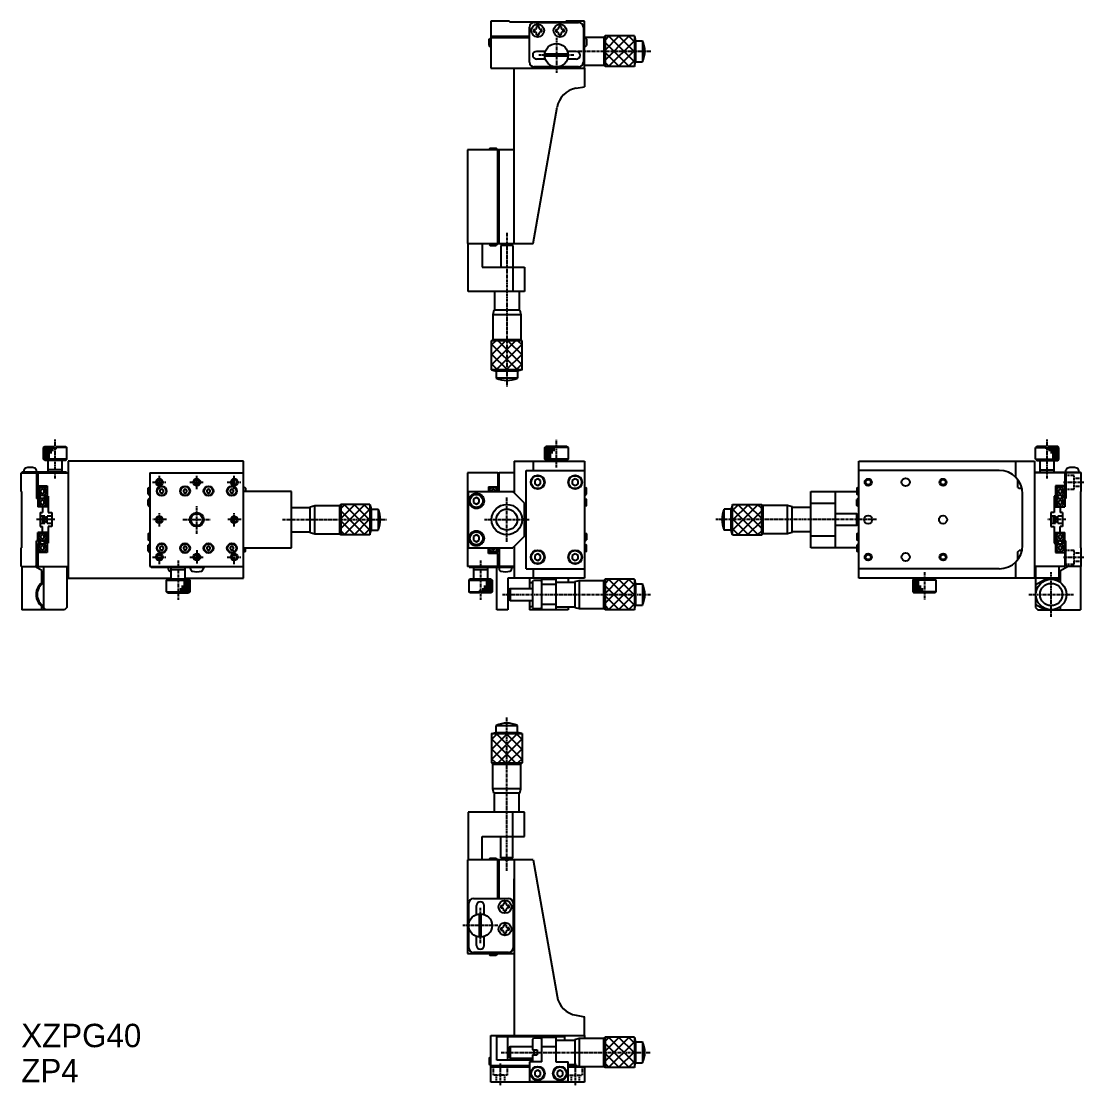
# Model space of a CAD drawing. Extents: x 12 to 466, y 6 to 461.
import ezdxf

# ---------------------------------------------------------------- set-up
doc = ezdxf.new("R2010")
doc.units = 0
doc.linetypes.add('CENTER', pattern=[2, 1.25, -0.25, 0.25, -0.25])
doc.linetypes.add('DASHED', pattern=[0.75, 0.5, -0.25])
doc.layers.get('0').update_dxf_attribs({"linetype": 'CONTINUOUS'})
doc.layers.add('CENTER', color=1, linetype='CENTER')

msp = doc.modelspace()

# ---------------------------------------------------------------- linework, layer by layer
at = {"color": 7, "linetype": 'CONTINUOUS'}
for p, q in [((220.69, 460.81), (212.69, 460.81)), ((212.69, 460.81), (212.69, 440.81)), ((220.69, 460.81), (220.69, 460.61)), ((220.69, 460.61), (244.69, 460.61)), ((231.19, 460.31), (250.19, 460.31)), ((244.69, 460.81), (244.69, 460.61)), ((252.69, 460.81), (244.69, 460.81)), ((252.69, 440.81), (252.69, 460.81)), ((229.19, 443.31), (229.19, 458.31)), ((230.94, 457.31), (230.94, 456.31)), ((230.94, 457.31), (231.39, 457.31)), ((230.94, 456.31), (231.39, 456.31)), ((233.19, 458.56), (232.19, 458.56)), ((232.19, 458.56), (232.19, 458.11)), ((232.19, 455.06), (232.19, 455.51)), ((232.19, 455.06), (233.19, 455.06)), ((233.19, 458.56), (233.19, 458.11)), ((233.19, 455.06), (233.19, 455.51)), ((234.44, 457.31), (233.99, 457.31)), ((234.44, 456.31), (233.99, 456.31)), ((234.44, 456.31), (234.44, 457.31)), ((240.44, 457.31), (240.44, 456.31)), ((240.44, 457.31), (240.89, 457.31)), ((240.44, 456.31), (240.89, 456.31)), ((242.69, 458.56), (241.69, 458.56)), ((241.69, 458.56), (241.69, 458.11)), ((241.69, 455.06), (241.69, 455.51)), ((241.69, 455.06), (242.69, 455.06)), ((242.69, 458.56), (242.69, 458.11)), ((242.69, 455.06), (242.69, 455.51)), ((243.94, 457.31), (243.49, 457.31)), ((243.94, 456.31), (243.49, 456.31)), ((243.94, 456.31), (243.94, 457.31)), ((252.19, 458.31), (252.19, 443.31)), ((211.89, 453.11), (212.29, 453.51)), ((211.89, 450.51), (211.89, 453.11)), ((211.89, 450.51), (212.29, 450.11)), ((212.29, 453.51), (212.69, 453.51)), ((229.19, 454.31), (212.69, 454.31)), ((229.19, 453.81), (212.69, 453.81)), ((252.69, 454.31), (252.19, 454.31)), ((252.69, 453.81), (252.19, 453.81)), ((252.69, 454.03), (260.99, 454.03)), ((253.09, 453.51), (252.69, 453.51)), ((253.09, 453.51), (253.49, 453.11)), ((253.09, 450.11), (253.49, 450.51)), ((253.49, 453.11), (253.49, 450.51)), ((261.49, 454.53), (260.99, 454.03)), ((260.99, 454.03), (260.99, 442)), ((261.49, 454.53), (261.49, 441.5)), ((273.99, 454.53), (261.49, 454.53)), ((273.99, 454.53), (273.99, 441.5)), ((273.99, 454.53), (274.49, 452.51)), ((274.49, 452.51), (277.49, 452.51)), ((274.49, 452.51), (274.49, 443.51)), ((277.49, 452.51), (277.49, 443.51)), ((212.29, 450.11), (212.69, 450.11)), ((235.97, 447.96), (232.19, 447.96)), ((245.65, 445.91), (235.69, 445.91)), ((245.69, 446.71), (235.7, 446.71)), ((249.19, 447.96), (245.41, 447.96)), ((253.09, 450.11), (252.69, 450.11)), ((250.19, 441.31), (231.19, 441.31)), ((235.97, 444.66), (232.19, 444.66)), ((249.19, 444.66), (245.41, 444.66)), ((252.69, 442), (260.99, 442)), ((261.49, 441.5), (260.99, 442)), ((273.99, 441.5), (261.49, 441.5)), ((273.99, 441.5), (274.49, 443.51)), ((274.49, 443.51), (277.49, 443.51)), ((212.69, 440.81), (252.69, 440.81)), ((222.69, 365.81), (222.69, 440.81)), ((222.69, 440.81), (252.69, 440.81)), ((252.69, 440.81), (252.69, 432.81)), ((249.07, 432.18), (252.69, 432.81)), ((230.69, 365.81), (240.96, 424.06)), ((222.69, 405.81), (202.69, 405.81)), ((202.69, 405.81), (202.69, 365.81)), ((212.39, 406.61), (211.99, 406.21)), ((211.99, 406.21), (211.99, 405.81)), ((212.39, 406.61), (214.99, 406.61)), ((215.39, 406.21), (214.99, 406.61)), ((215.39, 406.21), (215.39, 405.81)), ((215.69, 365.81), (215.69, 405.81)), ((216.19, 365.81), (216.19, 405.81)), ((222.69, 397.81), (222.49, 397.81)), ((222.49, 397.81), (222.49, 373.81)), ((222.69, 373.81), (222.49, 373.81)), ((202.69, 365.81), (230.69, 365.81)), ((202.99, 345.31), (202.99, 365.81)), ((208.99, 365.81), (208.99, 355.81)), ((211.99, 365.41), (211.99, 365.81)), ((211.99, 365.41), (212.39, 365.01)), ((212.39, 365.01), (214.99, 365.01)), ((215.39, 365.41), (214.99, 365.01)), ((215.39, 365.41), (215.39, 365.81)), ((221.99, 364.93), (216.99, 364.94)), ((216.99, 364.94), (216.99, 355.81)), ((221.99, 364.94), (221.99, 345.31)), ((208.99, 355.81), (226.99, 355.81)), ((226.99, 355.81), (226.99, 345.31)), ((226.99, 345.31), (202.99, 345.31)), ((214.24, 345.31), (214.24, 337.31)), ((224.74, 345.31), (224.74, 337.31)), ((213.99, 337.31), (213.47, 335.38)), ((224.99, 337.31), (213.99, 337.31)), ((224.99, 337.31), (225.5, 335.38)), ((213.47, 335.38), (213.47, 324.81)), ((225.5, 335.38), (213.5, 335.38)), ((225.5, 335.38), (225.5, 324.81)), ((212.97, 324.31), (213.47, 324.81)), ((226, 324.31), (212.97, 324.31)), ((212.97, 311.81), (212.97, 324.31)), ((213.47, 324.81), (225.5, 324.81)), ((226, 324.31), (225.5, 324.81)), ((226, 311.81), (226, 324.31)), ((226, 311.81), (212.97, 311.81)), ((212.97, 311.81), (214.99, 311.31)), ((223.99, 311.31), (214.99, 311.31)), ((214.99, 311.31), (214.99, 308.31)), ((226, 311.81), (223.99, 311.31)), ((223.99, 311.31), (223.99, 308.31)), ((223.99, 308.31), (214.99, 308.31)), ((21.5, 278.65), (22, 279.15)), ((26.1, 278.65), (21.5, 278.65)), ((21.5, 273.65), (21.5, 278.65)), ((22, 279.15), (26.1, 279.15)), ((26.1, 278.15), (26.1, 279.15)), ((26.1, 278.15), (26.9, 278.15)), ((26.9, 279.15), (31, 279.15)), ((26.9, 278.15), (26.9, 279.15)), ((31.5, 278.65), (26.9, 278.65)), ((31, 279.15), (31.5, 278.65)), ((31.5, 273.65), (31.5, 278.65)), ((235.69, 278.65), (236.19, 279.15)), ((245.69, 278.65), (235.69, 278.65)), ((235.69, 273.65), (235.69, 278.65)), ((245.19, 279.15), (236.19, 279.15)), ((245.19, 279.15), (245.69, 278.65)), ((245.69, 278.65), (245.69, 273.65)), ((445.93, 279.15), (445.43, 278.65)), ((445.43, 278.65), (450.03, 278.65)), ((445.43, 273.65), (445.43, 278.65)), ((450.03, 279.15), (445.93, 279.15)), ((450.03, 278.15), (450.03, 279.15)), ((450.03, 278.15), (450.83, 278.15)), ((454.93, 279.15), (450.83, 279.15)), ((450.83, 278.15), (450.83, 279.15)), ((450.83, 278.65), (455.43, 278.65)), ((451.43, 277.17), (451.43, 278.65)), ((452.23, 276.07), (452.23, 278.65)), ((453.03, 273.65), (453.03, 278.65)), ((453.83, 273.65), (453.83, 278.65)), ((454.63, 273.65), (454.63, 278.65)), ((455.43, 278.65), (454.93, 279.15)), ((455.43, 273.65), (455.43, 278.65)), ((31.5, 273.65), (21.5, 273.65)), ((22, 273.15), (21.5, 273.65)), ((31, 273.15), (22, 273.15)), ((23.5, 268.15), (23.5, 273.15)), ((29.5, 268.15), (29.5, 273.15)), ((31.5, 273.65), (31, 273.15)), ((245.69, 273.65), (235.69, 273.65)), ((236.19, 273.15), (235.69, 273.65)), ((245.19, 273.15), (236.19, 273.15)), ((237.69, 273.15), (237.69, 272.85)), ((243.69, 273.15), (243.69, 272.85)), ((245.69, 273.65), (245.19, 273.15)), ((445.43, 273.65), (455.43, 273.65)), ((445.43, 273.65), (445.93, 273.15)), ((445.93, 273.15), (454.93, 273.15)), ((447.43, 268.15), (447.43, 273.15)), ((453.43, 268.15), (453.43, 273.15)), ((454.93, 273.15), (455.43, 273.65)), ((13.12, 269), (13.05, 268.15)), ((18.55, 268.15), (18.47, 269)), ((29.5, 269.15), (23.5, 269.15)), ((107, 272.85), (32, 272.85)), ((32, 272.85), (32, 222.85)), ((107, 222.85), (107, 272.85)), ((222.69, 272.85), (252.69, 272.85)), ((222.69, 272.85), (222.69, 259.15)), ((227.69, 226.85), (227.69, 268.85)), ((227.69, 268.85), (252.69, 268.85)), ((230.69, 272.85), (230.69, 268.85)), ((252.69, 272.85), (252.69, 222.85)), ((369.93, 272.85), (444.93, 272.85)), ((369.93, 222.85), (369.93, 272.85)), ((429.93, 268.85), (369.93, 268.85)), ((436.93, 272.85), (436.93, 265.99)), ((444.93, 272.85), (444.93, 222.85)), ((447.43, 269.15), (453.43, 269.15)), ((458.38, 268.15), (458.45, 269)), ((463.8, 269), (463.88, 268.15)), ((12, 259.85), (12, 267.85)), ((12, 267.85), (32, 267.85)), ((12.3, 268.15), (12.3, 267.85)), ((31.3, 268.15), (12.3, 268.15)), ((18.5, 267.85), (18.5, 256.85)), ((19, 267.85), (19, 262.35)), ((31.3, 267.85), (31.3, 268.15)), ((32, 267.85), (32, 227.85)), ((67, 267.85), (107, 267.85)), ((67, 267.85), (67, 227.85)), ((202.69, 267.85), (202.69, 227.85)), ((215.69, 267.85), (202.69, 267.85)), ((215.69, 267.85), (216.19, 267.85)), ((215.69, 267.85), (215.69, 259.85)), ((222.69, 267.85), (216.19, 267.85)), ((216.19, 259.85), (216.19, 267.85)), ((232.69, 265.29), (231.44, 264.57)), ((231.44, 264.57), (231.44, 263.13)), ((233.94, 264.57), (232.69, 265.29)), ((233.94, 263.13), (233.94, 264.57)), ((248.69, 265.29), (247.44, 264.57)), ((247.44, 264.57), (247.44, 263.13)), ((249.94, 264.57), (248.69, 265.29)), ((249.94, 263.13), (249.94, 264.57)), ((437.93, 261.6), (437.93, 264.85)), ((444.93, 267.85), (444.93, 227.85)), ((464.93, 267.85), (444.93, 267.85)), ((445.63, 268.15), (464.63, 268.15)), ((445.63, 267.85), (445.63, 268.15)), ((457.93, 267.85), (457.93, 262.35)), ((458.43, 267.85), (458.43, 256.85)), ((464.63, 268.15), (464.63, 267.85)), ((464.93, 259.85), (464.93, 267.85)), ((12.2, 259.85), (12, 259.85)), ((12.2, 235.85), (12.2, 259.85)), ((19, 262.35), (23, 262.35)), ((19, 261.85), (19, 258.05)), ((19, 261.85), (23, 261.85)), ((19.9, 260.25), (19.9, 259.65)), ((19.9, 260.25), (20.2, 260.25)), ((19.9, 259.65), (20.2, 259.65)), ((20.7, 261.05), (21.3, 261.05)), ((20.7, 261.05), (20.7, 260.75)), ((21.3, 261.05), (21.3, 260.75)), ((22.1, 260.25), (21.8, 260.25)), ((22.1, 259.65), (21.8, 259.65)), ((22.1, 259.65), (22.1, 260.25)), ((23, 262.35), (23, 257.85)), ((66.2, 261.35), (66.6, 261.75)), ((66.2, 258.75), (66.2, 261.35)), ((66.6, 261.75), (67, 261.75)), ((72, 260.92), (71.25, 260.48)), ((71.25, 260.48), (71.25, 259.62)), ((71.25, 259.62), (72, 259.18)), ((72.75, 260.48), (72, 260.92)), ((72, 259.18), (72.75, 259.62)), ((72.75, 259.62), (72.75, 260.48)), ((82, 260.92), (81.25, 260.48)), ((81.25, 260.48), (81.25, 259.62)), ((81.25, 259.62), (82, 259.18)), ((82.75, 260.48), (82, 260.92)), ((82, 259.18), (82.75, 259.62)), ((82.75, 259.62), (82.75, 260.48)), ((92, 260.92), (91.25, 260.48)), ((91.25, 260.48), (91.25, 259.62)), ((91.25, 259.62), (92, 259.18)), ((92.75, 260.48), (92, 260.92)), ((92, 259.18), (92.75, 259.62)), ((92.75, 259.62), (92.75, 260.48)), ((102, 260.92), (101.25, 260.48)), ((101.25, 260.48), (101.25, 259.62)), ((101.25, 259.62), (102, 259.18)), ((102.75, 260.48), (102, 260.92)), ((102, 259.18), (102.75, 259.62)), ((102.75, 259.62), (102.75, 260.48)), ((107.4, 261.75), (107, 261.75)), ((127.5, 259.85), (107, 259.85)), ((107.4, 261.75), (107.8, 261.35)), ((107.8, 261.35), (107.8, 259.85)), ((127.5, 235.85), (127.5, 259.85)), ((202.99, 259.85), (221.99, 259.85)), ((202.99, 259.85), (202.99, 235.85)), ((211.69, 261.85), (211.69, 259.85)), ((211.69, 261.85), (215.69, 261.85)), ((212.59, 260.25), (212.59, 259.85)), ((212.59, 260.25), (212.89, 260.25)), ((213.39, 261.05), (213.99, 261.05)), ((213.39, 261.05), (213.39, 260.75)), ((213.99, 261.05), (213.99, 260.75)), ((214.79, 260.25), (214.49, 260.25)), ((214.79, 259.85), (214.79, 260.25)), ((226.99, 254.85), (221.99, 259.85)), ((222.49, 259.85), (222.69, 259.85)), ((222.49, 259.35), (222.49, 259.85)), ((231.44, 263.13), (232.69, 262.41)), ((232.69, 262.41), (233.94, 263.13)), ((247.44, 263.13), (248.69, 262.41)), ((248.69, 262.41), (249.94, 263.13)), ((253.09, 261.75), (252.69, 261.75)), ((253.09, 261.75), (253.49, 261.35)), ((253.49, 258.75), (253.49, 261.35)), ((349.43, 259.85), (369.13, 259.85)), ((349.43, 235.85), (349.43, 259.85)), ((359.93, 235.85), (359.93, 259.85)), ((369.13, 261.35), (369.53, 261.75)), ((369.13, 261.35), (369.13, 258.75)), ((369.53, 261.75), (369.93, 261.75)), ((437.93, 261.6), (438.43, 261.1)), ((439.67, 261.1), (438.43, 261.1)), ((457.93, 262.35), (453.93, 262.35)), ((453.93, 262.35), (453.93, 257.85)), ((457.93, 261.85), (453.93, 261.85)), ((454.83, 259.65), (454.83, 260.25)), ((454.83, 260.25), (455.13, 260.25)), ((454.83, 259.65), (455.13, 259.65)), ((456.23, 261.05), (455.63, 261.05)), ((455.63, 261.05), (455.63, 260.75)), ((456.23, 261.05), (456.23, 260.75)), ((457.03, 260.25), (456.73, 260.25)), ((457.03, 259.65), (456.73, 259.65)), ((457.03, 260.25), (457.03, 259.65)), ((457.93, 261.85), (457.93, 258.05)), ((464.73, 259.85), (464.93, 259.85)), ((464.73, 235.85), (464.73, 259.85)), ((19, 256.85), (18.5, 256.85)), ((19, 258.05), (20.39, 258.05)), ((19, 257.15), (20.39, 257.15)), ((19, 257.15), (19, 253.35)), ((19.9, 255.55), (19.9, 254.95)), ((19.9, 255.55), (20.2, 255.55)), ((19.9, 254.95), (20.2, 254.95)), ((20.58, 258.25), (19.94, 257.6)), ((20.58, 256.95), (19.94, 257.6)), ((20.7, 258.85), (20.7, 259.15)), ((20.7, 258.85), (21.3, 258.85)), ((20.7, 256.35), (21.3, 256.35)), ((20.7, 256.35), (20.7, 256.05)), ((21.3, 258.85), (21.3, 259.15)), ((21.3, 256.35), (21.3, 256.05)), ((22.06, 257.6), (21.41, 258.25)), ((22.06, 257.6), (21.41, 256.95)), ((23, 258.05), (21.61, 258.05)), ((23, 257.15), (21.61, 257.15)), ((22.1, 255.55), (21.8, 255.55)), ((22.1, 254.95), (21.8, 254.95)), ((22.1, 254.95), (22.1, 255.55)), ((23, 257.85), (23.5, 257.85)), ((23, 253.35), (23, 257.15)), ((23.5, 257.85), (23.5, 250.85)), ((66.2, 258.75), (66.6, 258.35)), ((66.6, 256.85), (66.2, 256.45)), ((66.2, 253.85), (66.2, 256.45)), ((66.6, 258.35), (67, 258.35)), ((66.6, 256.85), (67, 256.85)), ((206.49, 257.29), (205.24, 256.57)), ((205.24, 256.57), (205.24, 255.13)), ((205.24, 255.13), (206.49, 254.41)), ((207.74, 256.57), (206.49, 257.29)), ((206.49, 254.41), (207.74, 255.13)), ((207.74, 255.13), (207.74, 256.57)), ((226.99, 240.85), (226.99, 254.85)), ((253.09, 258.35), (252.69, 258.35)), ((253.09, 256.85), (252.69, 256.85)), ((253.09, 258.35), (253.49, 258.75)), ((253.09, 256.85), (253.49, 256.45)), ((253.49, 253.85), (253.49, 256.45)), ((349.43, 254.85), (359.93, 254.85)), ((369.53, 258.35), (369.13, 258.75)), ((369.53, 256.85), (369.13, 256.45)), ((369.13, 253.85), (369.13, 256.45)), ((369.53, 258.35), (369.93, 258.35)), ((369.53, 256.85), (369.93, 256.85)), ((439.93, 236.85), (439.93, 258.85)), ((453.93, 257.85), (453.43, 257.85)), ((453.43, 257.85), (453.43, 250.85)), ((453.93, 258.05), (455.31, 258.05)), ((453.93, 257.15), (455.31, 257.15)), ((453.93, 253.35), (453.93, 257.15)), ((454.83, 254.95), (454.83, 255.55)), ((454.83, 255.55), (455.13, 255.55)), ((454.83, 254.95), (455.13, 254.95)), ((454.86, 257.6), (455.51, 258.25)), ((454.86, 257.6), (455.51, 256.95)), ((455.63, 258.85), (455.63, 259.15)), ((456.23, 258.85), (455.63, 258.85)), ((456.23, 256.35), (455.63, 256.35)), ((455.63, 256.35), (455.63, 256.05)), ((456.23, 258.85), (456.23, 259.15)), ((456.23, 256.35), (456.23, 256.05)), ((456.34, 258.25), (456.99, 257.6)), ((456.34, 256.95), (456.99, 257.6)), ((457.93, 258.05), (456.54, 258.05)), ((457.93, 257.15), (456.54, 257.15)), ((457.03, 255.55), (456.73, 255.55)), ((457.03, 254.95), (456.73, 254.95)), ((457.03, 255.55), (457.03, 254.95)), ((457.93, 257.15), (457.93, 253.35)), ((457.93, 256.85), (458.43, 256.85)), ((23, 253.35), (19, 253.35)), ((20, 250.85), (20, 244.85)), ((20, 250.85), (21, 250.85)), ((20.7, 254.15), (20.7, 254.45)), ((20.7, 254.15), (21.3, 254.15)), ((21, 253.35), (21, 250.85)), ((21.3, 254.15), (21.3, 254.45)), ((23.5, 250.85), (25, 250.85)), ((25, 250.85), (25, 244.85)), ((66.2, 253.85), (66.6, 253.45)), ((66.6, 253.45), (67, 253.45)), ((127.5, 253.1), (135.5, 253.1)), ((135.5, 253.35), (137.43, 253.87)), ((135.5, 242.35), (135.5, 253.35)), ((137.43, 253.87), (148, 253.87)), ((137.43, 241.83), (137.43, 253.83)), ((148.5, 254.37), (148, 253.87)), ((148, 253.87), (148, 241.83)), ((148.5, 254.37), (148.5, 241.33)), ((161, 254.37), (148.5, 254.37)), ((161, 254.37), (161, 241.33)), ((161, 254.37), (161.5, 252.35)), ((161.5, 252.35), (164.5, 252.35)), ((161.5, 252.35), (161.5, 243.35)), ((164.5, 252.35), (164.5, 243.35)), ((253.09, 253.45), (252.69, 253.45)), ((253.49, 253.85), (253.09, 253.45)), ((312.43, 243.35), (312.43, 252.35)), ((315.43, 252.35), (312.43, 252.35)), ((315.93, 254.37), (315.43, 252.35)), ((315.43, 243.35), (315.43, 252.35)), ((315.93, 241.33), (315.93, 254.37)), ((315.93, 254.37), (328.43, 254.37)), ((328.43, 241.33), (328.43, 254.37)), ((328.43, 254.37), (328.93, 253.87)), ((328.93, 253.87), (328.93, 241.83)), ((339.49, 253.87), (328.93, 253.87)), ((341.43, 253.35), (339.49, 253.87)), ((339.49, 241.83), (339.49, 253.83)), ((341.43, 242.35), (341.43, 253.35)), ((349.43, 253.1), (341.43, 253.1)), ((369.05, 250.35), (359.93, 250.35)), ((369.05, 245.35), (369.05, 250.35)), ((369.53, 253.45), (369.13, 253.85)), ((369.53, 253.45), (369.93, 253.45)), ((453.43, 250.85), (451.93, 250.85)), ((451.93, 250.85), (451.93, 244.85)), ((453.93, 253.35), (457.93, 253.35)), ((455.63, 254.15), (455.63, 254.45)), ((456.23, 254.15), (455.63, 254.15)), ((455.93, 253.35), (455.93, 250.85)), ((456.93, 250.85), (455.93, 250.85)), ((456.23, 254.15), (456.23, 254.45)), ((456.93, 250.85), (456.93, 244.85)), ((26.35, 247.85), (18.56, 247.85)), ((22, 249.35), (20, 249.35)), ((20, 246.35), (22, 246.35)), ((21, 248.85), (21.5, 249.35)), ((21, 248.85), (21, 248.25)), ((21, 248.25), (21.5, 248.25)), ((21, 247.45), (21, 246.85)), ((21, 247.45), (21.5, 247.45)), ((21, 246.85), (21.5, 246.35)), ((21.5, 248.25), (21.5, 247.45)), ((22, 246.35), (22, 249.35)), ((22, 248.85), (23, 248.85)), ((23, 246.85), (22, 246.85)), ((23, 246.35), (23, 249.35)), ((25, 249.35), (23, 249.35)), ((23, 246.35), (25, 246.35)), ((453.93, 249.35), (451.93, 249.35)), ((451.93, 246.35), (453.93, 246.35)), ((452.93, 248.85), (453.43, 249.35)), ((452.93, 248.85), (452.93, 248.25)), ((452.93, 248.25), (453.43, 248.25)), ((452.93, 247.45), (452.93, 246.85)), ((452.93, 247.45), (453.43, 247.45)), ((452.93, 246.85), (453.43, 246.35)), ((453.43, 248.25), (453.43, 247.45)), ((453.93, 246.35), (453.93, 249.35)), ((453.93, 248.85), (454.93, 248.85)), ((454.93, 246.85), (453.93, 246.85)), ((454.93, 246.35), (454.93, 249.35)), ((456.93, 249.35), (454.93, 249.35)), ((454.93, 246.35), (456.93, 246.35)), ((23, 242.35), (19, 242.35)), ((19, 238.55), (19, 242.35)), ((20, 244.85), (21, 244.85)), ((20.7, 241.55), (21.3, 241.55)), ((20.7, 241.55), (20.7, 241.25)), ((21, 242.35), (21, 244.85)), ((21.3, 241.55), (21.3, 241.25)), ((23, 238.55), (23, 242.35)), ((25, 244.85), (23.5, 244.85)), ((23.5, 244.85), (23.5, 237.85)), ((66.2, 241.85), (66.6, 242.25)), ((66.2, 241.85), (66.2, 239.25)), ((66.6, 242.25), (67, 242.25)), ((127.5, 242.6), (135.5, 242.6)), ((135.5, 242.35), (137.43, 241.83)), ((137.43, 241.83), (148, 241.83)), ((148.5, 241.33), (148, 241.83)), ((161, 241.33), (148.5, 241.33)), ((161, 241.33), (161.5, 243.35)), ((161.5, 243.35), (164.5, 243.35)), ((206.49, 241.29), (205.24, 240.57)), ((207.74, 240.57), (206.49, 241.29)), ((253.09, 242.25), (252.69, 242.25)), ((253.09, 242.25), (253.49, 241.85)), ((253.49, 241.85), (253.49, 239.25)), ((315.43, 243.35), (312.43, 243.35)), ((315.93, 241.33), (315.43, 243.35)), ((315.93, 241.33), (328.43, 241.33)), ((328.43, 241.33), (328.93, 241.83)), ((339.49, 241.83), (328.93, 241.83)), ((341.43, 242.35), (339.49, 241.83)), ((349.43, 242.6), (341.43, 242.6)), ((369.05, 245.35), (359.93, 245.35)), ((369.13, 241.85), (369.53, 242.25)), ((369.13, 241.85), (369.13, 239.25)), ((369.53, 242.25), (369.93, 242.25)), ((451.93, 244.85), (453.43, 244.85)), ((453.43, 244.85), (453.43, 237.85)), ((453.93, 242.35), (457.93, 242.35)), ((453.93, 238.55), (453.93, 242.35)), ((456.23, 241.55), (455.63, 241.55)), ((455.63, 241.55), (455.63, 241.25)), ((455.93, 242.35), (455.93, 244.85)), ((456.93, 244.85), (455.93, 244.85)), ((456.23, 241.55), (456.23, 241.25)), ((457.93, 238.55), (457.93, 242.35)), ((18.5, 227.85), (18.5, 238.85)), ((19, 238.85), (18.5, 238.85)), ((19, 238.55), (20.39, 238.55)), ((19, 237.65), (19, 227.85)), ((19, 237.65), (20.39, 237.65)), ((19.9, 240.75), (19.9, 240.15)), ((19.9, 240.75), (20.2, 240.75)), ((19.9, 240.15), (20.2, 240.15)), ((20.58, 238.75), (19.94, 238.1)), ((20.58, 237.45), (19.94, 238.1)), ((20.7, 239.35), (20.7, 239.65)), ((20.7, 239.35), (21.3, 239.35)), ((20.7, 236.85), (21.3, 236.85)), ((20.7, 236.85), (20.7, 236.55)), ((21.3, 239.35), (21.3, 239.65)), ((21.3, 236.85), (21.3, 236.55)), ((22.06, 238.1), (21.41, 238.75)), ((22.06, 238.1), (21.41, 237.45)), ((23, 238.55), (21.61, 238.55)), ((23, 237.65), (21.61, 237.65)), ((22.1, 240.75), (21.8, 240.75)), ((22.1, 240.15), (21.8, 240.15)), ((22.1, 240.15), (22.1, 240.75)), ((23, 237.85), (23, 233.85)), ((23.5, 237.85), (23, 237.85)), ((66.6, 238.85), (66.2, 239.25)), ((66.6, 237.35), (66.2, 236.95)), ((66.2, 234.35), (66.2, 236.95)), ((66.6, 238.85), (67, 238.85)), ((66.6, 237.35), (67, 237.35)), ((205.24, 240.57), (205.24, 239.13)), ((205.24, 239.13), (206.49, 238.41)), ((206.49, 238.41), (207.74, 239.13)), ((207.74, 239.13), (207.74, 240.57)), ((226.99, 240.85), (221.99, 235.85)), ((222.69, 236.55), (222.69, 222.85)), ((253.09, 238.85), (252.69, 238.85)), ((253.09, 237.35), (252.69, 237.35)), ((253.09, 238.85), (253.49, 239.25)), ((253.09, 237.35), (253.49, 236.95)), ((253.49, 234.35), (253.49, 236.95)), ((359.93, 240.85), (349.43, 240.85)), ((369.53, 238.85), (369.13, 239.25)), ((369.53, 237.35), (369.13, 236.95)), ((369.13, 236.95), (369.13, 234.35)), ((369.53, 238.85), (369.93, 238.85)), ((369.53, 237.35), (369.93, 237.35)), ((453.43, 237.85), (453.93, 237.85)), ((453.93, 238.55), (455.31, 238.55)), ((453.93, 237.85), (453.93, 233.85)), ((453.93, 237.65), (455.31, 237.65)), ((454.83, 240.15), (454.83, 240.75)), ((454.83, 240.75), (455.13, 240.75)), ((454.83, 240.15), (455.13, 240.15)), ((454.86, 238.1), (455.51, 238.75)), ((454.86, 238.1), (455.51, 237.45)), ((455.63, 239.35), (455.63, 239.65)), ((456.23, 239.35), (455.63, 239.35)), ((456.23, 236.85), (455.63, 236.85)), ((455.63, 236.85), (455.63, 236.55)), ((456.23, 239.35), (456.23, 239.65)), ((456.23, 236.85), (456.23, 236.55)), ((456.34, 238.75), (456.99, 238.1)), ((456.34, 237.45), (456.99, 238.1)), ((457.93, 238.55), (456.54, 238.55)), ((457.93, 237.65), (456.54, 237.65)), ((457.03, 240.75), (456.73, 240.75)), ((457.03, 240.15), (456.73, 240.15)), ((457.03, 240.75), (457.03, 240.15)), ((457.93, 238.85), (458.43, 238.85)), ((457.93, 237.65), (457.93, 227.85)), ((458.43, 227.85), (458.43, 238.85)), ((12, 227.85), (12, 235.85)), ((12.2, 235.85), (12, 235.85)), ((23, 233.85), (19, 233.85)), ((19.9, 236.05), (19.9, 235.45)), ((19.9, 236.05), (20.2, 236.05)), ((19.9, 235.45), (20.2, 235.45)), ((20.7, 234.65), (20.7, 234.95)), ((20.7, 234.65), (21.3, 234.65)), ((21.3, 234.65), (21.3, 234.95)), ((22.1, 236.05), (21.8, 236.05)), ((22.1, 235.45), (21.8, 235.45)), ((22.1, 235.45), (22.1, 236.05)), ((66.2, 234.35), (66.6, 233.95)), ((66.6, 233.95), (67, 233.95)), ((72, 236.52), (71.25, 236.08)), ((71.25, 236.08), (71.25, 235.22)), ((71.25, 235.22), (72, 234.78)), ((72.75, 236.08), (72, 236.52)), ((72, 234.78), (72.75, 235.22)), ((72.75, 235.22), (72.75, 236.08)), ((82, 236.52), (81.25, 236.08)), ((81.25, 236.08), (81.25, 235.22)), ((81.25, 235.22), (82, 234.78)), ((82.75, 236.08), (82, 236.52)), ((82, 234.78), (82.75, 235.22)), ((82.75, 235.22), (82.75, 236.08)), ((92, 236.52), (91.25, 236.08)), ((91.25, 236.08), (91.25, 235.22)), ((91.25, 235.22), (92, 234.78)), ((92.75, 236.08), (92, 236.52)), ((92, 234.78), (92.75, 235.22)), ((92.75, 235.22), (92.75, 236.08)), ((102, 236.52), (101.25, 236.08)), ((101.25, 236.08), (101.25, 235.22)), ((101.25, 235.22), (102, 234.78)), ((102.75, 236.08), (102, 236.52)), ((102, 234.78), (102.75, 235.22)), ((102.75, 235.22), (102.75, 236.08)), ((107, 235.85), (127.5, 235.85)), ((107.4, 233.95), (107, 233.95)), ((107.8, 234.35), (107.4, 233.95)), ((107.8, 234.35), (107.8, 235.85)), ((202.99, 235.85), (221.99, 235.85)), ((211.69, 233.35), (211.69, 235.85)), ((215.69, 233.85), (211.69, 233.85)), ((215.69, 233.35), (211.69, 233.35)), ((212.59, 235.85), (212.59, 235.45)), ((212.59, 235.45), (212.89, 235.45)), ((213.39, 234.65), (213.39, 234.95)), ((213.39, 234.65), (213.99, 234.65)), ((213.99, 234.65), (213.99, 234.95)), ((214.79, 235.45), (214.49, 235.45)), ((214.79, 235.45), (214.79, 235.85)), ((215.69, 233.85), (215.69, 235.85)), ((215.69, 227.85), (215.69, 233.35)), ((216.19, 235.85), (216.19, 227.85)), ((222.49, 235.85), (222.49, 236.35)), ((222.49, 235.85), (222.69, 235.85)), ((232.69, 233.29), (231.44, 232.57)), ((231.44, 232.57), (231.44, 231.13)), ((233.94, 232.57), (232.69, 233.29)), ((233.94, 231.13), (233.94, 232.57)), ((248.69, 233.29), (247.44, 232.57)), ((247.44, 232.57), (247.44, 231.13)), ((249.94, 232.57), (248.69, 233.29)), ((249.94, 231.13), (249.94, 232.57)), ((253.09, 233.95), (252.69, 233.95)), ((253.49, 234.35), (253.09, 233.95)), ((369.13, 235.85), (349.43, 235.85)), ((369.53, 233.95), (369.13, 234.35)), ((369.53, 233.95), (369.93, 233.95)), ((437.93, 234.1), (438.43, 234.6)), ((437.93, 230.85), (437.93, 234.1)), ((439.67, 234.6), (438.43, 234.6)), ((453.93, 233.85), (457.93, 233.85)), ((454.83, 235.45), (454.83, 236.05)), ((454.83, 236.05), (455.13, 236.05)), ((454.83, 235.45), (455.13, 235.45)), ((455.63, 234.65), (455.63, 234.95)), ((456.23, 234.65), (455.63, 234.65)), ((456.23, 234.65), (456.23, 234.95)), ((457.03, 236.05), (456.73, 236.05)), ((457.03, 235.45), (456.73, 235.45)), ((457.03, 236.05), (457.03, 235.45)), ((464.73, 235.85), (464.93, 235.85)), ((464.93, 227.85), (464.93, 235.85)), ((12, 227.85), (18.5, 227.85)), ((12.3, 227.85), (12.3, 209.35)), ((20.8, 226.12), (17.8, 227.85)), ((19, 227.85), (32, 227.85)), ((21.5, 227.85), (21.5, 210.35)), ((31.5, 227.85), (31.5, 210.35)), ((67, 227.85), (107, 227.85)), ((67.5, 227.85), (67.5, 227.55)), ((67.5, 227.55), (90.5, 227.55)), ((74.75, 227.55), (74.82, 226.7)), ((76, 222.55), (76, 227.55)), ((82, 222.55), (82, 227.55)), ((84.32, 226.7), (84.25, 227.55)), ((89.75, 227.55), (89.67, 226.7)), ((90.5, 227.55), (90.5, 227.85)), ((222.69, 227.85), (202.69, 227.85)), ((203.39, 227.85), (203.39, 227.55)), ((203.39, 227.55), (222.39, 227.55)), ((205.19, 227.55), (205.19, 222.55)), ((211.19, 227.55), (211.19, 222.55)), ((215.19, 209.35), (215.19, 227.85)), ((216.14, 227.55), (216.21, 226.7)), ((221.56, 226.7), (221.64, 227.55)), ((222.39, 227.55), (222.39, 227.85)), ((231.44, 231.13), (232.69, 230.41)), ((232.69, 230.41), (233.94, 231.13)), ((247.44, 231.13), (248.69, 230.41)), ((248.69, 230.41), (249.94, 231.13)), ((436.93, 229.71), (436.93, 222.85)), ((457.93, 227.85), (444.93, 227.85)), ((445.43, 227.85), (445.43, 210.35)), ((455.43, 227.85), (455.43, 222.35)), ((456.13, 226.12), (459.13, 227.85)), ((464.93, 227.85), (458.43, 227.85)), ((464.63, 227.85), (464.63, 209.35)), ((20.8, 220.97), (20.8, 226.12)), ((76, 226.55), (82, 226.55)), ((205.19, 226.55), (211.19, 226.55)), ((227.69, 226.85), (252.69, 226.85)), ((230.69, 226.85), (230.69, 222.85)), ((429.93, 226.85), (369.93, 226.85)), ((456.13, 220.97), (456.13, 226.12)), ((21.5, 222.35), (20.8, 222.35)), ((32, 222.85), (76, 222.85)), ((74, 222.05), (74.5, 222.55)), ((74, 222.05), (84, 222.05)), ((74, 217.05), (74, 222.05)), ((74.5, 222.55), (83.5, 222.55)), ((82, 222.85), (107, 222.85)), ((83.5, 222.55), (84, 222.05)), ((84, 222.05), (84, 217.05)), ((203.19, 222.05), (203.69, 222.55)), ((203.19, 222.05), (213.19, 222.05)), ((203.19, 222.05), (203.19, 217.05)), ((203.69, 222.55), (212.69, 222.55)), ((212.69, 222.55), (213.19, 222.05)), ((213.19, 222.05), (213.19, 217.05)), ((222.69, 222.85), (219.99, 222.85)), ((219.99, 222.85), (219.99, 209.35)), ((220.86, 218.35), (220.86, 213.35)), ((220.86, 218.35), (230.44, 218.35)), ((252.69, 222.85), (222.69, 222.85)), ((229.19, 222.85), (229.19, 218.35)), ((229.19, 220.97), (230.44, 220.97)), ((230.44, 221.35), (230.94, 221.85)), ((230.44, 221.35), (230.44, 210.35)), ((233.94, 221.85), (230.94, 221.85)), ((233.94, 221.85), (234.44, 221.35)), ((234.44, 222.35), (240.44, 222.35)), ((234.44, 209.35), (234.44, 222.35)), ((240.44, 220.06), (234.44, 220.06)), ((240.44, 222.35), (240.44, 209.35)), ((240.44, 221.1), (248.49, 221.1)), ((245.69, 222.85), (245.69, 221.1)), ((248.49, 221.35), (250.42, 221.87)), ((248.49, 221.35), (248.49, 210.35)), ((250.42, 221.87), (250.42, 209.87)), ((250.42, 221.87), (260.99, 221.87)), ((261.49, 222.37), (260.99, 221.87)), ((260.99, 209.83), (260.99, 221.87)), ((261.49, 222.37), (261.49, 209.33)), ((273.99, 222.37), (261.49, 222.37)), ((273.99, 222.37), (273.99, 209.33)), ((273.99, 222.37), (274.49, 220.35)), ((274.49, 220.35), (277.49, 220.35)), ((274.49, 220.35), (274.49, 211.35)), ((277.49, 220.35), (277.49, 211.35)), ((444.93, 222.85), (369.93, 222.85)), ((393.43, 222.55), (392.93, 222.05)), ((402.93, 222.05), (392.93, 222.05)), ((392.93, 222.05), (392.93, 217.05)), ((402.43, 222.55), (393.43, 222.55)), ((394.93, 222.55), (394.93, 222.85)), ((400.93, 222.55), (400.93, 222.85)), ((402.93, 222.05), (402.43, 222.55)), ((402.93, 217.05), (402.93, 222.05)), ((455.43, 222.85), (445.43, 222.85)), ((445.63, 220.06), (449.6, 222.35)), ((445.63, 211.64), (445.63, 220.06)), ((449.6, 222.35), (456.13, 222.35)), ((74, 217.05), (84, 217.05)), ((74.5, 216.55), (74, 217.05)), ((74.5, 216.55), (83.5, 216.55)), ((84, 217.05), (83.5, 216.55)), ((203.19, 217.05), (207.79, 217.05)), ((203.69, 216.55), (203.19, 217.05)), ((207.79, 216.55), (203.69, 216.55)), ((207.79, 217.55), (207.79, 216.55)), ((207.79, 217.55), (208.59, 217.55)), ((208.59, 217.55), (208.59, 216.55)), ((208.59, 217.05), (213.19, 217.05)), ((212.69, 216.55), (208.59, 216.55)), ((213.19, 217.05), (212.69, 216.55)), ((402.93, 217.05), (392.93, 217.05)), ((392.93, 217.05), (393.43, 216.55)), ((402.43, 216.55), (393.43, 216.55)), ((402.43, 216.55), (402.93, 217.05)), ((30.5, 209.35), (12.3, 209.35)), ((20.8, 209.35), (20.8, 210.73)), ((22.5, 209.35), (21.5, 210.35)), ((31.5, 210.35), (30.5, 209.35)), ((219.99, 209.35), (215.19, 209.35)), ((220.86, 213.35), (230.44, 213.35)), ((229.19, 213.35), (229.19, 209.35)), ((229.19, 210.73), (230.44, 210.73)), ((245.69, 209.35), (229.19, 209.35)), ((230.44, 210.35), (230.94, 209.85)), ((230.94, 209.85), (233.94, 209.85)), ((234.44, 210.35), (233.94, 209.85)), ((240.44, 211.64), (234.44, 211.64)), ((240.44, 210.6), (248.49, 210.6)), ((245.69, 210.6), (245.69, 209.35)), ((248.49, 210.35), (250.42, 209.83)), ((250.42, 209.83), (260.99, 209.83)), ((261.49, 209.33), (260.99, 209.83)), ((273.99, 209.33), (261.49, 209.33)), ((273.99, 209.33), (274.49, 211.35)), ((274.49, 211.35), (277.49, 211.35)), ((445.43, 210.35), (446.43, 209.35)), ((445.63, 211.64), (449.6, 209.35)), ((446.43, 209.35), (464.63, 209.35)), ((456.13, 209.35), (456.13, 210.73)), ((214.99, 159.9), (223.99, 159.9)), ((214.99, 156.9), (214.99, 159.9)), ((223.99, 156.9), (223.99, 159.9)), ((212.97, 156.4), (214.99, 156.9)), ((212.97, 156.4), (226, 156.4)), ((212.97, 156.4), (212.97, 143.9)), ((214.99, 156.9), (223.99, 156.9)), ((226, 156.4), (223.99, 156.9)), ((226, 156.4), (226, 143.9)), ((212.97, 143.9), (226, 143.9)), ((212.97, 143.9), (213.47, 143.4)), ((213.47, 132.83), (213.47, 143.4)), ((213.47, 143.4), (225.5, 143.4)), ((226, 143.9), (225.5, 143.4)), ((225.5, 132.83), (225.5, 143.4)), ((213.99, 130.9), (213.47, 132.83)), ((225.5, 132.83), (213.5, 132.83)), ((224.99, 130.9), (225.5, 132.83)), ((224.99, 130.9), (213.99, 130.9)), ((214.24, 122.9), (214.24, 130.9)), ((224.74, 122.9), (224.74, 130.9)), ((202.99, 122.9), (202.99, 102.4)), ((226.99, 122.9), (202.99, 122.9)), ((221.99, 103.28), (221.99, 122.9)), ((226.99, 112.4), (226.99, 122.9)), ((208.99, 102.4), (208.99, 112.4)), ((208.99, 112.4), (226.99, 112.4)), ((216.99, 103.28), (216.99, 112.4)), ((230.69, 102.4), (202.69, 102.4)), ((202.69, 102.4), (202.69, 62.4)), ((212.39, 103.2), (211.99, 102.8)), ((211.99, 102.8), (211.99, 102.4)), ((212.39, 103.2), (214.99, 103.2)), ((214.99, 103.2), (215.39, 102.8)), ((215.39, 102.8), (215.39, 102.4)), ((215.69, 85.9), (215.69, 102.4)), ((216.19, 85.9), (216.19, 102.4)), ((221.99, 103.28), (216.99, 103.28)), ((222.69, 102.4), (222.69, 27.4)), ((230.69, 102.4), (240.96, 44.15)), ((222.69, 94.4), (222.49, 94.4)), ((222.49, 94.4), (222.49, 70.4)), ((203.19, 64.9), (203.19, 83.9)), ((205.19, 85.9), (220.19, 85.9)), ((206.54, 79.12), (206.54, 82.9)), ((209.84, 79.12), (209.84, 82.9)), ((216.94, 82.9), (216.94, 81.9)), ((216.94, 82.9), (217.39, 82.9)), ((216.94, 81.9), (217.39, 81.9)), ((219.19, 84.15), (218.19, 84.15)), ((218.19, 84.15), (218.19, 83.7)), ((219.19, 84.15), (219.19, 83.7)), ((220.44, 82.9), (219.99, 82.9)), ((220.44, 81.9), (219.99, 81.9)), ((220.44, 81.9), (220.44, 82.9)), ((222.19, 83.9), (222.19, 64.9)), ((207.79, 69.43), (207.79, 79.4)), ((208.59, 69.4), (208.59, 79.38)), ((218.19, 80.65), (218.19, 81.1)), ((218.19, 80.65), (219.19, 80.65)), ((219.19, 80.65), (219.19, 81.1)), ((216.94, 73.4), (216.94, 72.4)), ((216.94, 73.4), (217.39, 73.4)), ((219.19, 74.65), (218.19, 74.65)), ((218.19, 74.65), (218.19, 74.2)), ((219.19, 74.65), (219.19, 74.2)), ((220.44, 73.4), (219.99, 73.4)), ((220.44, 72.4), (220.44, 73.4)), ((206.54, 65.9), (206.54, 69.68)), ((209.84, 65.9), (209.84, 69.68)), ((216.94, 72.4), (217.39, 72.4)), ((218.19, 71.15), (218.19, 71.6)), ((218.19, 71.15), (219.19, 71.15)), ((219.19, 71.15), (219.19, 71.6)), ((220.44, 72.4), (219.99, 72.4)), ((222.69, 70.4), (222.49, 70.4)), ((202.69, 62.4), (222.69, 62.4)), ((220.19, 62.9), (205.19, 62.9)), ((211.99, 62), (211.99, 62.4)), ((211.99, 62), (212.39, 61.6)), ((214.99, 61.6), (212.39, 61.6)), ((215.39, 62), (214.99, 61.6)), ((215.39, 62), (215.39, 62.4)), ((215.69, 62.4), (215.69, 62.9)), ((216.19, 62.4), (216.19, 62.9)), ((249.07, 36.04), (252.69, 35.4)), ((252.69, 27.4), (252.69, 35.4)), ((212.69, 7.4), (212.69, 27.4)), ((212.69, 27.4), (252.69, 27.4)), ((222.69, 27.4), (252.69, 27.4)), ((252.69, 27.4), (252.69, 26.22)), ((215.19, 26.9), (244.19, 26.9)), ((215.19, 16.9), (215.19, 26.9)), ((219.99, 16.9), (219.99, 26.9)), ((230.44, 25.7), (230.94, 26.2)), ((230.44, 25.7), (230.44, 21.2)), ((233.94, 26.2), (230.94, 26.2)), ((233.94, 26.2), (234.44, 25.7)), ((234.44, 26.7), (240.44, 26.7)), ((234.44, 16.2), (234.44, 26.7)), ((240.44, 26.7), (240.44, 16.2)), ((240.44, 25.45), (248.49, 25.45)), ((244.19, 26.9), (244.19, 25.45)), ((248.49, 25.7), (250.42, 26.22)), ((248.49, 25.7), (248.49, 14.7)), ((250.42, 26.22), (250.42, 14.22)), ((250.42, 26.22), (260.99, 26.22)), ((261.49, 26.72), (260.99, 26.22)), ((260.99, 14.18), (260.99, 26.22)), ((261.49, 26.72), (261.49, 13.68)), ((273.99, 26.72), (261.49, 26.72)), ((273.99, 26.72), (273.99, 13.68)), ((273.99, 26.72), (274.49, 24.7)), ((274.49, 24.7), (277.49, 24.7)), ((274.49, 24.7), (274.49, 15.7)), ((277.49, 24.7), (277.49, 15.7)), ((220.86, 22.7), (220.86, 17.7)), ((220.86, 22.7), (230.44, 22.7)), ((230.44, 21.2), (232.44, 21.2)), ((230.44, 19.2), (232.44, 19.2)), ((230.44, 19.2), (230.44, 16.2)), ((230.99, 21.2), (230.99, 19.2)), ((232.44, 21.2), (232.44, 19.2)), ((234.44, 22.7), (240.44, 22.7)), ((211.89, 17.7), (212.29, 18.1)), ((211.89, 17.7), (211.89, 15.1)), ((212.29, 14.7), (211.89, 15.1)), ((212.29, 18.1), (212.69, 18.1)), ((212.29, 14.7), (212.69, 14.7)), ((229.19, 14.4), (212.69, 14.4)), ((229.19, 13.9), (212.69, 13.9)), ((230.44, 16.9), (215.19, 16.9)), ((220.86, 17.7), (230.44, 17.7)), ((234.44, 16.2), (229.19, 16.2)), ((229.19, 16.2), (229.19, 7.7)), ((240.44, 16.2), (245.69, 16.2)), ((245.69, 7.7), (245.69, 16.2)), ((245.69, 14.95), (248.49, 14.95)), ((249.6, 14.4), (245.69, 14.4)), ((252.69, 13.9), (245.69, 13.9)), ((248.49, 14.7), (250.42, 14.18)), ((250.42, 14.18), (260.99, 14.18)), ((252.69, 14.18), (252.69, 7.4)), ((261.49, 13.68), (260.99, 14.18)), ((273.99, 13.68), (261.49, 13.68)), ((273.99, 13.68), (274.49, 15.7)), ((274.49, 15.7), (277.49, 15.7)), ((232.69, 12.64), (231.44, 11.92)), ((231.44, 11.92), (231.44, 10.48)), ((231.44, 10.48), (232.69, 9.75)), ((233.94, 11.92), (232.69, 12.64)), ((232.69, 9.75), (233.94, 10.48)), ((233.94, 10.48), (233.94, 11.92)), ((242.19, 12.64), (240.94, 11.92)), ((240.94, 11.92), (240.94, 10.48)), ((240.94, 10.48), (242.19, 9.75)), ((243.44, 11.92), (242.19, 12.64)), ((242.19, 9.75), (243.44, 10.48)), ((243.44, 10.48), (243.44, 11.92)), ((220.69, 7.4), (212.69, 7.4)), ((220.69, 7.4), (220.69, 7.6)), ((220.69, 7.6), (244.69, 7.6)), ((229.19, 7.7), (245.69, 7.7)), ((244.69, 7.4), (244.69, 7.6)), ((252.69, 7.4), (244.69, 7.4))]:
    msp.add_line(p, q, dxfattribs=at)
at = {"color": 3, "linetype": 'CONTINUOUS'}
for p, q in [((261.49, 452.76), (263.26, 454.53)), ((261.49, 448.51), (267.5, 454.53)), ((261.49, 444.27), (271.75, 454.53)), ((271.75, 441.5), (261.49, 451.76)), ((273.99, 443.5), (262.95, 454.53)), ((262.95, 441.5), (273.99, 452.53)), ((273.99, 447.74), (267.2, 454.53)), ((273.99, 451.98), (271.44, 454.53)), ((267.5, 441.5), (261.49, 447.51)), ((267.2, 441.5), (273.99, 448.29)), ((263.26, 441.5), (261.49, 443.27)), ((271.44, 441.5), (273.99, 444.04)), ((212.97, 314.05), (223.23, 324.31)), ((212.97, 318.3), (218.99, 324.31)), ((212.97, 322.54), (214.74, 324.31)), ((215.74, 324.31), (226, 314.05)), ((219.99, 324.31), (226, 318.3)), ((224.23, 324.31), (226, 322.54)), ((212.97, 322.85), (224, 311.81)), ((212.97, 318.6), (219.76, 311.81)), ((214.97, 311.81), (226, 322.85)), ((219.21, 311.81), (226, 318.6)), ((212.97, 314.36), (215.51, 311.81)), ((223.46, 311.81), (226, 314.36)), ((22.3, 273.65), (22.3, 278.65)), ((23.1, 273.65), (23.1, 278.65)), ((23.9, 273.65), (23.9, 278.65)), ((24.7, 276.07), (24.7, 278.65)), ((25.5, 277.17), (25.5, 278.65)), ((236.49, 273.65), (236.49, 278.65)), ((237.29, 273.65), (237.29, 278.65)), ((238.09, 273.65), (238.09, 278.65)), ((238.89, 276.07), (238.89, 278.65)), ((239.69, 277.17), (239.69, 278.65)), ((148.5, 252.59), (150.27, 254.37)), ((148.5, 248.35), (154.51, 254.37)), ((148.5, 244.11), (158.76, 254.37)), ((158.76, 241.33), (148.5, 251.59)), ((161, 243.34), (149.96, 254.37)), ((149.96, 241.33), (161, 252.36)), ((161, 247.58), (154.21, 254.37)), ((161, 251.82), (158.45, 254.37)), ((326.96, 254.37), (315.93, 243.34)), ((322.72, 254.37), (315.93, 247.58)), ((318.47, 254.37), (315.93, 251.82)), ((315.93, 252.36), (326.96, 241.33)), ((318.17, 254.37), (328.43, 244.11)), ((328.43, 251.59), (318.17, 241.33)), ((322.41, 254.37), (328.43, 248.35)), ((326.65, 254.37), (328.43, 252.59)), ((154.51, 241.33), (148.5, 247.35)), ((154.21, 241.33), (161, 248.12)), ((315.93, 248.12), (322.72, 241.33)), ((328.43, 247.35), (322.41, 241.33)), ((150.27, 241.33), (148.5, 243.11)), ((158.45, 241.33), (161, 243.88)), ((315.93, 243.88), (318.47, 241.33)), ((328.43, 243.11), (326.65, 241.33)), ((80, 218.53), (80, 217.05)), ((80.8, 219.63), (80.8, 217.05)), ((81.6, 222.05), (81.6, 217.05)), ((82.4, 222.05), (82.4, 217.05)), ((83.2, 222.05), (83.2, 217.05)), ((209.19, 218.53), (209.19, 217.05)), ((209.99, 219.63), (209.99, 217.05)), ((210.79, 222.05), (210.79, 217.05)), ((211.59, 222.05), (211.59, 217.05)), ((212.39, 222.05), (212.39, 217.05)), ((261.49, 220.59), (263.26, 222.37)), ((261.49, 216.35), (267.5, 222.37)), ((261.49, 212.11), (271.75, 222.37)), ((271.75, 209.33), (261.49, 219.59)), ((273.99, 211.34), (262.95, 222.37)), ((262.95, 209.33), (273.99, 220.36)), ((273.99, 215.58), (267.2, 222.37)), ((273.99, 219.82), (271.44, 222.37)), ((393.73, 222.05), (393.73, 217.05)), ((394.53, 222.05), (394.53, 217.05)), ((395.33, 222.05), (395.33, 217.05)), ((396.13, 219.63), (396.13, 217.05)), ((396.93, 218.53), (396.93, 217.05)), ((267.5, 209.33), (261.49, 215.35)), ((267.2, 209.33), (273.99, 216.12)), ((263.26, 209.33), (261.49, 211.11)), ((271.44, 209.33), (273.99, 211.88)), ((215.51, 156.4), (212.97, 153.85)), ((219.76, 156.4), (212.97, 149.61)), ((224, 156.4), (212.97, 145.37)), ((226, 145.37), (214.97, 156.4)), ((226, 149.61), (219.21, 156.4)), ((226, 153.85), (223.46, 156.4)), ((223.23, 143.9), (212.97, 154.16)), ((226, 154.16), (215.74, 143.9)), ((218.99, 143.9), (212.97, 149.92)), ((214.74, 143.9), (212.97, 145.67)), ((226, 149.92), (219.99, 143.9)), ((226, 145.67), (224.23, 143.9)), ((261.49, 24.94), (263.26, 26.72)), ((261.49, 20.7), (267.5, 26.72)), ((261.49, 16.45), (271.75, 26.72)), ((271.75, 13.68), (261.49, 23.94)), ((273.99, 15.68), (262.95, 26.72)), ((262.95, 13.68), (273.99, 24.71)), ((273.99, 19.93), (267.2, 26.72)), ((273.99, 24.17), (271.44, 26.72)), ((267.5, 13.68), (261.49, 19.7)), ((267.2, 13.68), (273.99, 20.47)), ((263.26, 13.68), (261.49, 15.45)), ((271.44, 13.68), (273.99, 16.23))]:
    msp.add_line(p, q, dxfattribs=at)
at = {"color": 3, "linetype": 'DASHED'}
for p, q in [((458.43, 266.85), (461.93, 266.85)), ((461.93, 260.85), (461.93, 266.85)), ((461.93, 265.6), (464.93, 265.6)), ((458.43, 260.85), (461.93, 260.85)), ((461.93, 262.1), (464.93, 262.1)), ((458.43, 234.85), (461.93, 234.85)), ((461.93, 228.85), (461.93, 234.85)), ((461.93, 233.6), (464.93, 233.6)), ((458.43, 228.85), (461.93, 228.85)), ((461.93, 230.1), (464.93, 230.1)), ((213.69, 13.9), (213.69, 10.4)), ((219.69, 13.9), (219.69, 10.4)), ((251.69, 13.9), (251.69, 10.4)), ((219.69, 10.4), (213.69, 10.4)), ((214.94, 10.4), (214.94, 7.4)), ((218.44, 10.4), (218.44, 7.4)), ((245.69, 10.4), (251.69, 10.4)), ((246.94, 10.4), (246.94, 7.4)), ((250.44, 10.4), (250.44, 7.4))]:
    msp.add_line(p, q, dxfattribs=at)
at = {"color": 7, "linetype": 'CONTINUOUS'}
for centre, radius in [((232.69, 456.81), 2.75), ((242.19, 456.81), 2.75), ((240.69, 446.31), 5), ((71, 263.85), 1.1), ((87, 263.85), 1.1), ((103, 263.85), 1.1), ((232.69, 263.85), 3), ((232.69, 263.85), 2.75), ((248.69, 263.85), 3), ((248.69, 263.85), 2.75), ((373.93, 263.85), 1.1), ((389.93, 263.85), 1.75), ((405.93, 263.85), 1.1), ((21, 259.95), 1.75), ((72, 260.05), 2.1), ((72, 260.05), 1.9), ((82, 260.05), 2.1), ((82, 260.05), 1.9), ((92, 260.05), 2.1), ((92, 260.05), 1.9), ((102, 260.05), 2.1), ((102, 260.05), 1.9), ((455.93, 259.95), 1.75), ((21, 255.25), 1.75), ((206.49, 255.85), 3.25), ((206.49, 255.85), 2.75), ((455.93, 255.25), 1.75), ((87, 247.85), 2.5), ((219.49, 247.85), 6.5), ((219.49, 247.85), 4.5), ((71, 247.85), 1.1), ((103, 247.85), 1.1), ((373.93, 247.85), 1.75), ((405.93, 247.85), 1.75), ((21, 240.45), 1.75), ((206.49, 239.85), 3.25), ((206.49, 239.85), 2.75), ((455.93, 240.45), 1.75), ((21, 235.75), 1.75), ((72, 235.65), 2.1), ((72, 235.65), 1.9), ((82, 235.65), 2.1), ((82, 235.65), 1.9), ((92, 235.65), 2.1), ((92, 235.65), 1.9), ((102, 235.65), 2.1), ((102, 235.65), 1.9), ((455.93, 235.75), 1.75), ((71, 231.85), 1.1), ((87, 231.85), 1.1), ((103, 231.85), 1.1), ((232.69, 231.85), 3), ((232.69, 231.85), 2.75), ((248.69, 231.85), 3), ((248.69, 231.85), 2.75), ((373.93, 231.85), 1.1), ((389.93, 231.85), 1.75), ((405.93, 231.85), 1.1), ((452.13, 215.85), 6.5), ((452.13, 215.85), 4.75), ((218.69, 82.4), 2.75), ((208.19, 74.4), 5), ((218.69, 72.9), 2.75), ((232.69, 11.2), 3), ((232.69, 11.2), 2.75), ((242.19, 11.2), 3), ((242.19, 11.2), 2.75)]:
    msp.add_circle(centre, radius, dxfattribs=at)
at = {"color": 3, "linetype": 'CONTINUOUS'}
for centre, radius in [((71, 263.85), 1.5), ((87, 263.85), 1.5), ((103, 263.85), 1.5), ((373.93, 263.85), 1.5), ((405.93, 263.85), 1.5), ((87, 247.85), 3), ((71, 247.85), 1.5), ((103, 247.85), 1.5), ((71, 231.85), 1.5), ((87, 231.85), 1.5), ((103, 231.85), 1.5), ((373.93, 231.85), 1.5), ((405.93, 231.85), 1.5)]:
    msp.add_circle(centre, radius, dxfattribs=at)
at = {"color": 7, "linetype": 'CONTINUOUS'}
for centre, radius, start, end in [((231.19, 458.31), 2, 90, 180), ((250.19, 458.31), 2, 0, 90), ((231.39, 458.11), 0.8, 270, 0), ((231.39, 455.51), 0.8, 0, 90), ((233.99, 458.11), 0.8, 180, 270), ((233.99, 455.51), 0.8, 90, 180), ((240.89, 458.11), 0.8, 270, 0), ((240.89, 455.51), 0.8, 0, 90), ((243.49, 458.11), 0.8, 180, 270), ((243.49, 455.51), 0.8, 90, 180), ((267.86, 448.01), 10.62, 334.9423, 25.0577), ((232.19, 446.31), 1.65, 90, 270), ((249.19, 446.31), 1.65, 270, 90), ((231.19, 443.31), 2, 180, 270), ((250.19, 443.31), 2, 270, 0), ((250.8, 422.33), 10, 100, 170), ((219.49, 361.81), 4, 51.2775, 128.6822), ((219.49, 317.94), 10.62, 244.9423, 295.0577), ((14.12, 268.91), 1, 106.257, 175), ((15.8, 263.15), 7, 73.743, 106.257), ((17.48, 268.91), 1, 5, 73.743), ((429.93, 258.85), 10, 0, 90), ((459.45, 268.91), 1, 106.257, 175), ((461.13, 263.15), 7, 73.743, 106.257), ((462.81, 268.91), 1, 5, 73.743), ((20.2, 260.75), 0.5, 270, 0), ((20.2, 259.15), 0.5, 0, 90), ((21.8, 260.75), 0.5, 180, 270), ((21.8, 259.15), 0.5, 90, 180), ((213.69, 259.95), 1.75, 356.7241, 183.2759), ((212.89, 260.75), 0.5, 270, 0), ((214.49, 260.75), 0.5, 180, 270), ((455.13, 260.75), 0.5, 270, 0), ((455.13, 259.15), 0.5, 0, 90), ((456.73, 260.75), 0.5, 180, 270), ((456.73, 259.15), 0.5, 90, 180), ((20.2, 256.05), 0.5, 270, 0), ((20.2, 254.45), 0.5, 0, 90), ((21.8, 256.05), 0.5, 180, 270), ((21.8, 254.45), 0.5, 90, 180), ((455.13, 256.05), 0.5, 270, 0), ((455.13, 254.45), 0.5, 0, 90), ((456.73, 256.05), 0.5, 180, 270), ((456.73, 254.45), 0.5, 90, 180), ((154.87, 247.85), 10.62, 334.9423, 25.0577), ((322.05, 247.85), 10.62, 154.9423, 205.0577), ((365.93, 247.85), 4, 321.2775, 38.6822), ((20.2, 241.25), 0.5, 270, 0), ((21.8, 241.25), 0.5, 180, 270), ((455.13, 241.25), 0.5, 270, 0), ((456.73, 241.25), 0.5, 180, 270), ((20.2, 239.65), 0.5, 0, 90), ((20.2, 236.55), 0.5, 270, 0), ((21.8, 239.65), 0.5, 90, 180), ((21.8, 236.55), 0.5, 180, 270), ((429.93, 236.85), 10, 270, 0), ((455.13, 239.65), 0.5, 0, 90), ((455.13, 236.55), 0.5, 270, 0), ((456.73, 239.65), 0.5, 90, 180), ((456.73, 236.55), 0.5, 180, 270), ((20.2, 234.95), 0.5, 0, 90), ((21.8, 234.95), 0.5, 90, 180), ((213.69, 235.75), 1.75, 176.7242, 3.2758), ((212.89, 234.95), 0.5, 0, 90), ((214.49, 234.95), 0.5, 90, 180), ((455.13, 234.95), 0.5, 0, 90), ((456.73, 234.95), 0.5, 90, 180), ((75.82, 226.79), 1, 185, 253.743), ((77.5, 232.55), 7, 253.743, 257.6264), ((85.32, 226.79), 1, 185, 253.743), ((87, 232.55), 7, 253.743, 286.257), ((88.68, 226.79), 1, 286.257, 355), ((217.21, 226.79), 1, 185, 253.743), ((218.89, 232.55), 7, 253.743, 286.257), ((220.56, 226.79), 1, 286.257, 355), ((24.8, 215.85), 6.5, 120.5102, 239.4898), ((24.8, 215.85), 6, 123.367, 236.633), ((223.99, 215.85), 4, 141.2775, 218.6822), ((267.86, 215.85), 10.62, 334.9423, 25.0577), ((219.49, 150.27), 10.62, 64.9423, 115.0577), ((219.49, 106.4), 4, 231.3178, 308.7225), ((205.19, 83.9), 2, 90, 180), ((208.19, 82.9), 1.65, 0, 180), ((217.39, 83.7), 0.8, 270, 0), ((217.39, 81.1), 0.8, 0, 90), ((219.99, 83.7), 0.8, 180, 270), ((219.99, 81.1), 0.8, 90, 180), ((220.19, 83.9), 2, 0, 90), ((217.39, 74.2), 0.8, 270, 0), ((219.99, 74.2), 0.8, 180, 270), ((217.39, 71.6), 0.8, 0, 90), ((219.99, 71.6), 0.8, 90, 180), ((205.19, 64.9), 2, 180, 270), ((208.19, 65.9), 1.65, 180, 0), ((220.19, 64.9), 2, 270, 0), ((250.8, 45.88), 10, 190, 260), ((267.86, 20.2), 10.62, 334.9423, 25.0577), ((223.99, 20.2), 4, 141.2775, 218.6822)]:
    msp.add_arc(centre, radius, start, end, dxfattribs=at)
at = {"layer": 'CENTER', "color": 1, "linetype": 'CENTER'}
for p, q in [((240.69, 453.81), (240.69, 438.81)), ((248.19, 446.31), (233.19, 446.31)), ((249.82, 448.01), (281, 448.01)), ((219.49, 370.39), (219.49, 304.74)), ((26.5, 265.37), (26.5, 282.07)), ((240.69, 270.18), (240.69, 282.07)), ((450.43, 265.37), (450.43, 282.07)), ((68, 263.85), (74, 263.85)), ((71, 260.85), (71, 266.85)), ((84, 263.85), (90, 263.85)), ((87, 260.85), (87, 266.85)), ((100, 263.85), (106, 263.85)), ((103, 260.85), (103, 266.85)), ((457.37, 263.85), (466.02, 263.85)), ((219.49, 238.35), (219.49, 257.35)), ((71, 244.85), (71, 250.85)), ((87, 241.85), (87, 253.85)), ((103, 244.85), (103, 250.85)), ((74, 247.85), (68, 247.85)), ((81, 247.85), (93, 247.85)), ((106, 247.85), (100, 247.85)), ((123.63, 247.85), (168.07, 247.85)), ((209.99, 247.85), (228.99, 247.85)), ((377.48, 247.85), (308.86, 247.85)), ((458.37, 247.85), (450.36, 247.85)), ((71, 228.85), (71, 234.85)), ((87, 234.85), (87, 228.85)), ((103, 228.85), (103, 234.85)), ((68, 231.85), (74, 231.85)), ((79, 230.33), (79, 213.63)), ((84, 231.85), (90, 231.85)), ((100, 231.85), (106, 231.85)), ((208.19, 230.33), (208.19, 213.63)), ((457.37, 231.85), (466.02, 231.85)), ((397.93, 225.4), (397.93, 213.63)), ((452.13, 206.35), (452.13, 225.35)), ((217.69, 215.85), (281, 215.85)), ((442.63, 215.85), (461.63, 215.85)), ((219.49, 97.82), (219.49, 163.47)), ((208.19, 66.9), (208.19, 81.9)), ((215.69, 74.4), (200.69, 74.4)), ((217.01, 20.2), (281, 20.2)), ((216.69, 15.45), (216.69, 5.94)), ((248.69, 15.45), (248.69, 5.94))]:
    msp.add_line(p, q, dxfattribs=at)

# ---------------------------------------------------------------- texts
at = {"color": 7, "linetype": 'CONTINUOUS'}
for s, p in [('XZPG40', (12, 22.4)), ('ZP4', (12, 7.4))]:
    msp.add_text(s, height=10, dxfattribs=at).set_placement(p)

doc.saveas('drawing.dxf')
